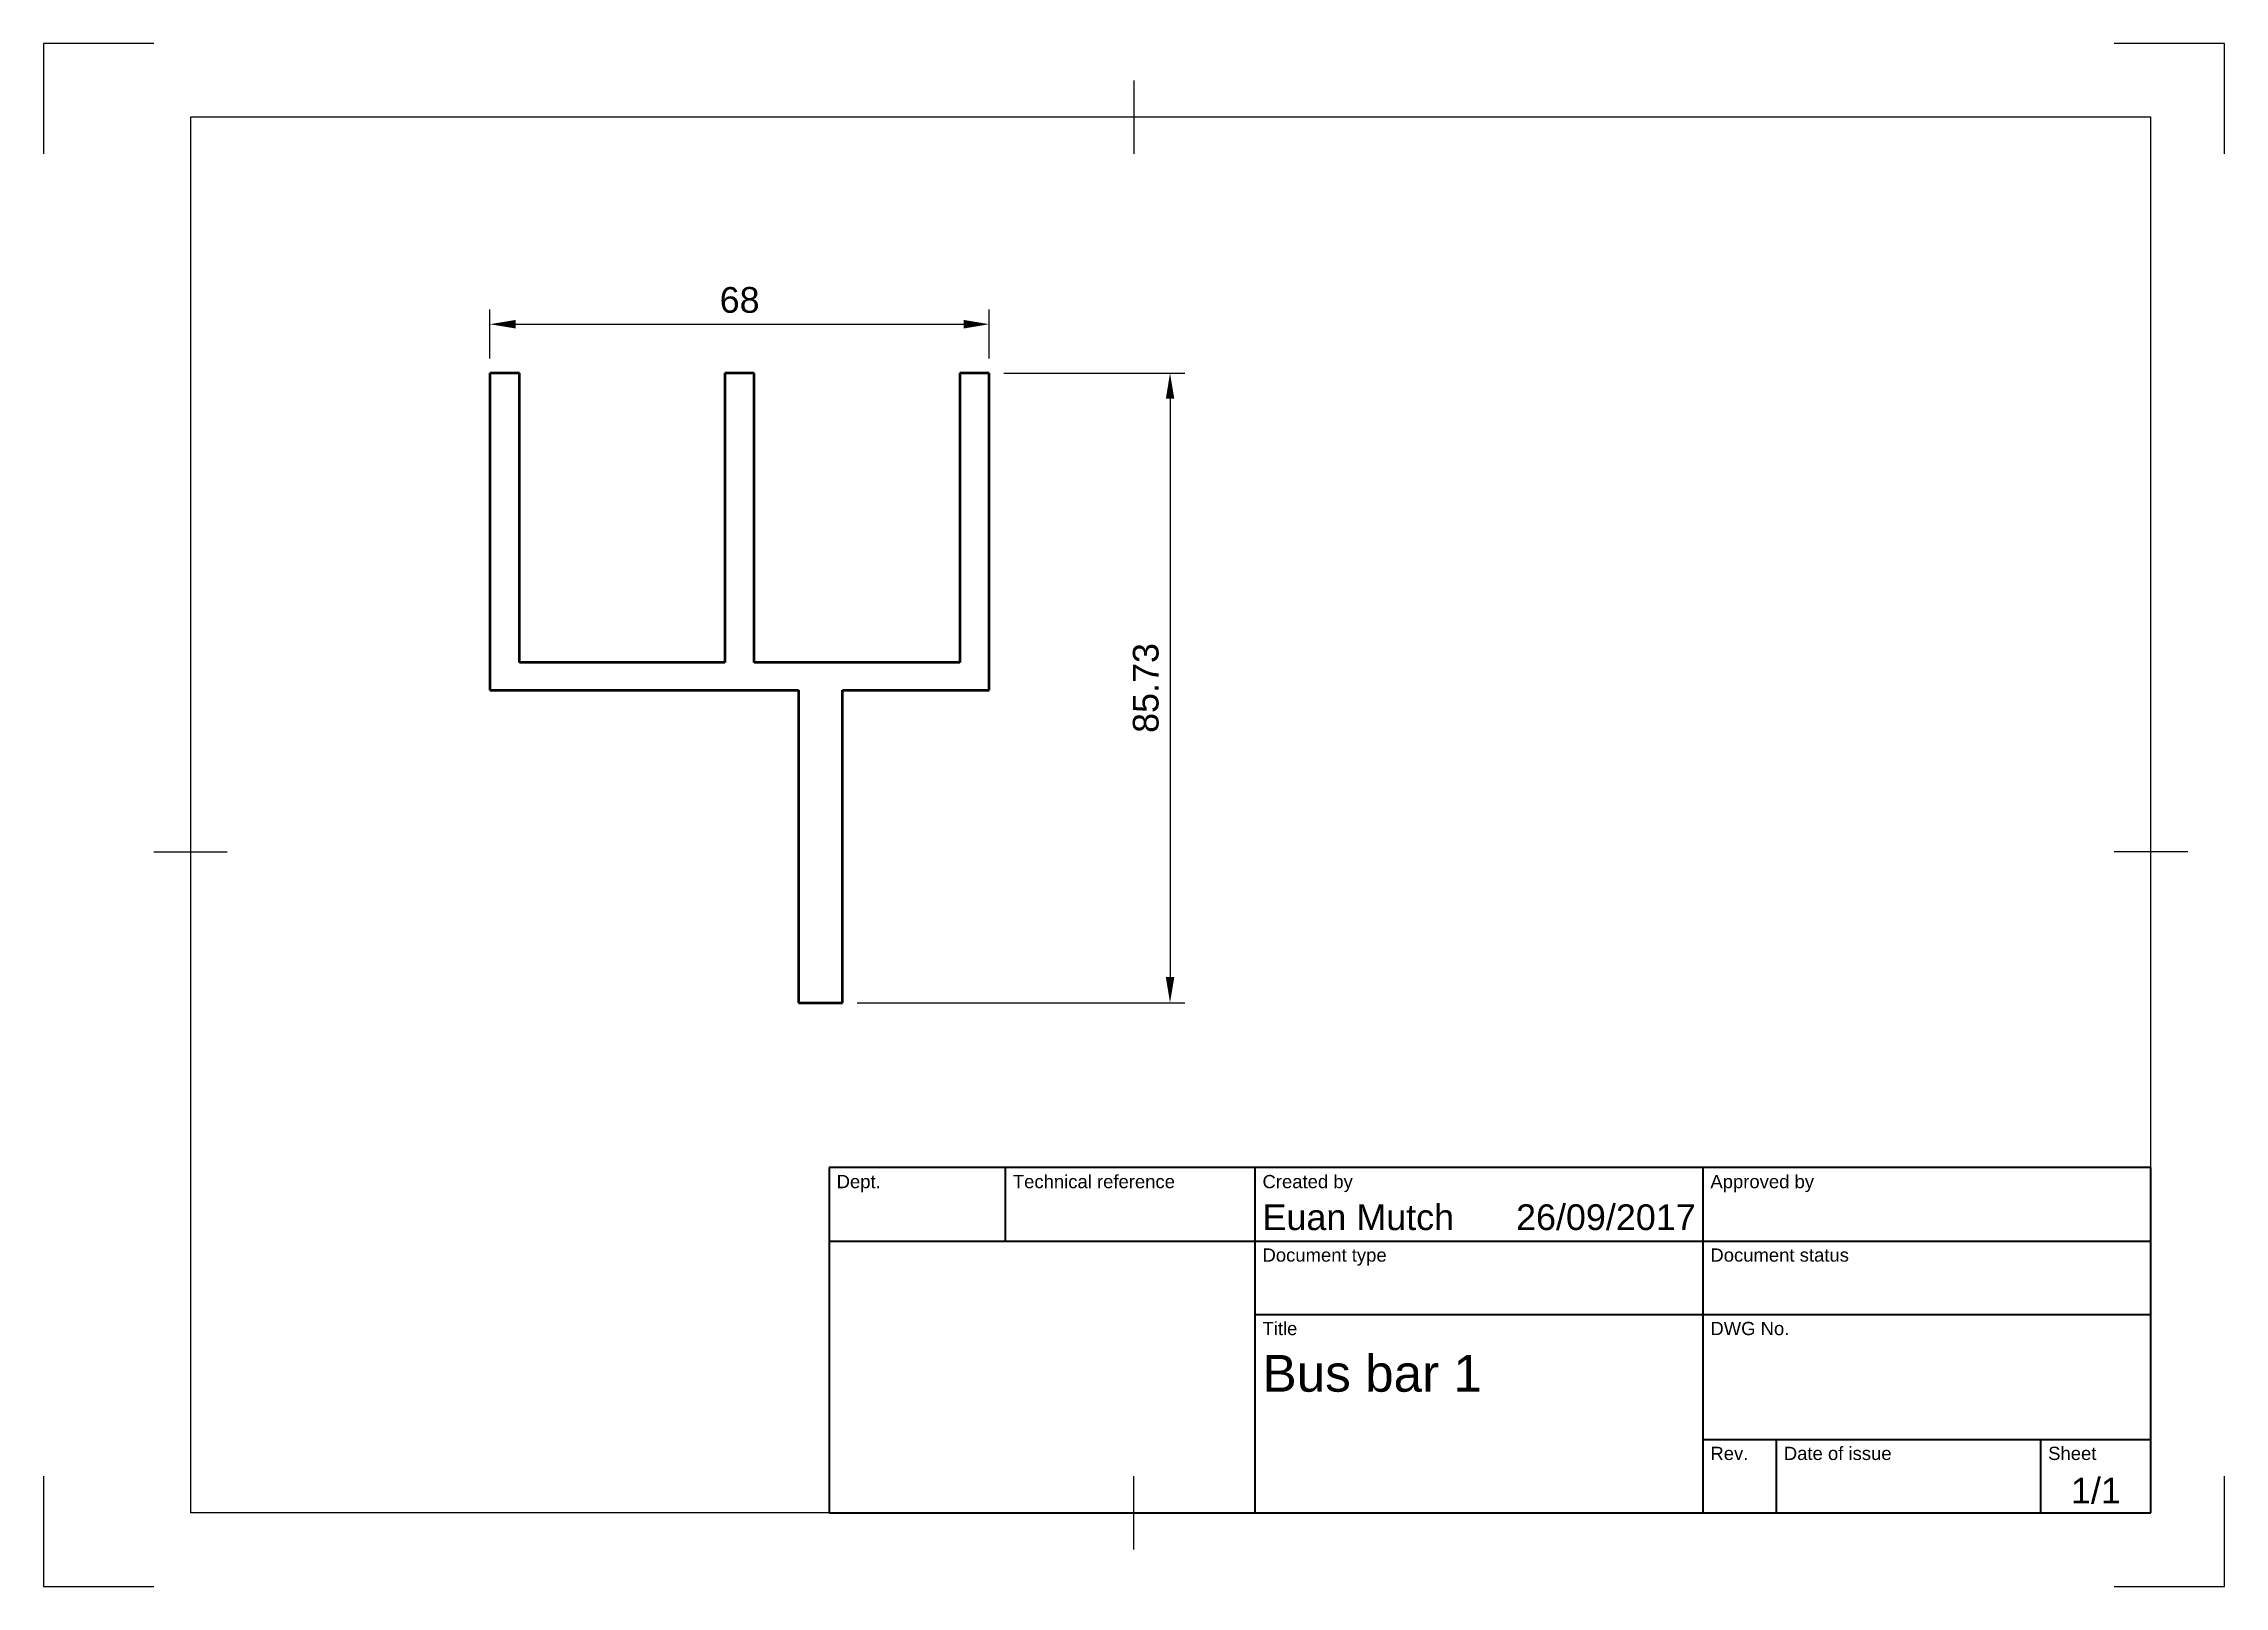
# Model space of a CAD drawing. Header units: millimetres. Extents: x 0 to 297, y 0 to 210.
import ezdxf
from ezdxf.enums import TextEntityAlignment as Align

# ---------------------------------------------------------------- set-up
doc = ezdxf.new("R2010")
doc.units = ezdxf.units.MM
doc.header["$LTSCALE"] = 0.75
for name, color, linetype, lineweight in [('Border', 7, 'Continuous', 25), ('Dimensions', 7, 'Continuous', 25), ('TitleBlock', 7, 'Continuous', 35), ('Visible', 7, 'Continuous', 50)]:
    doc.layers.add(name, color=color, linetype=linetype, lineweight=lineweight)
doc.styles.add('FusionTitle', font='arial.ttf')
doc.styles.get("Standard").update_dxf_attribs({"font": 'arial.ttf'})
doc.dimstyles.new('ISO-25', dxfattribs={"dimtxt": 3.5, "dimasz": 3.5, "dimexe": 2, "dimexo": 2, "dimgap": 1.5, "dimtad": 1, "dimdsep": 46, "dimtxsty": 'Standard', "dimcen": 0, "dimclrd": 256, "dimclre": 256, "dimclrt": 256, "dimazin": 3, "dimtp": 0.1, "dimtm": 0.1, "dimtfac": 0.714, "dimtmove": 0, "dimatfit": 3, "dimfxl": 1, "dimarcsym": 0})

# ---------------------------------------------------------------- blocks, each defined once
blk = doc.blocks.new('CustomObjectsInViewport3_0')
at = {"layer": 'Visible'}
for p, q in [((60.79, 165.15), (60.79, 121.97)), ((64.79, 165.15), (60.79, 165.15)), ((64.79, 125.78), (64.79, 165.15)), ((92.79, 165.15), (92.79, 125.78)), ((96.79, 165.15), (92.79, 165.15)), ((96.79, 125.78), (96.79, 165.15)), ((124.79, 165.15), (124.79, 125.78)), ((128.79, 165.15), (124.79, 165.15)), ((128.79, 121.97), (128.79, 165.15)), ((92.79, 125.78), (64.79, 125.78)), ((124.79, 125.78), (96.79, 125.78)), ((60.79, 121.97), (102.79, 121.97)), ((102.79, 121.97), (102.79, 79.43)), ((108.79, 121.97), (128.79, 121.97)), ((108.79, 79.43), (108.79, 121.97)), ((102.79, 79.43), (108.79, 79.43))]:
    blk.add_line(p, q, dxfattribs=at)
blk = doc.blocks.new('ISO_A4(L)_SHEET')
at = {"layer": 'Border'}
for p, q in [((0, 210), (0, 195)), ((15, 210), (0, 210)), ((297, 210), (282, 210)), ((297, 195), (297, 210)), ((148.5, 205), (148.5, 195)), ((287, 200), (20, 200)), ((20, 200), (20, 10)), ((287, 10), (287, 200)), ((15, 100), (25, 100)), ((292, 100), (282, 100)), ((0, 15), (0, 0)), ((148.5, 5), (148.5, 15)), ((297, 0), (297, 15)), ((287, 10), (20, 10)), ((0, 0), (15, 0)), ((282, 0), (297, 0))]:
    blk.add_line(p, q, dxfattribs=at)
blk = doc.blocks.new('ISO_TITLEBLOCK')
at = {"layer": 'TitleBlock'}
for p, q in [((0, 47), (-180, 47)), ((-180, 47), (-180, 0)), ((-156, 37), (-156, 47)), ((-122, 0), (-122, 47)), ((-61, 0), (-61, 47)), ((0, 0), (0, 47)), ((-180, 37), (0, 37)), ((-122, 27), (0, 27)), ((-61, 10), (0, 10)), ((-51, 0), (-51, 10)), ((-15, 0), (-15, 10)), ((-180, 0), (0, 0))]:
    blk.add_line(p, q, dxfattribs=at)
at = {"layer": 'TitleBlock', "style": 'FusionTitle'}
for s, p in [('Dept.', (-179, 46)), ('Technical reference', (-155, 46)), ('Created by', (-121, 46)), ('Approved by', (-60, 46)), ('Document type', (-121, 36)), ('Document status', (-60, 36)), ('Title', (-121, 26)), ('DWG No.', (-60, 26)), ('Rev.', (-60, 9)), ('Date of issue', (-50, 9)), ('Sheet', (-14, 9))]:
    blk.add_text(s, height=1.8, dxfattribs=at).set_placement(p, align=Align.TOP_LEFT)
for tag, p, height in [('DEPT', (-179, 38.5), 3.5), ('TECHNICAL_REFERENCE', (-155, 38.5), 3.5), ('CREATED_BY', (-121, 38.5), 3.5), ('APPROVED_BY', (-60, 38.5), 3.5), ('DOCUMENT_TYPE', (-121, 28.5), 3.5), ('DOCUMENT_STATUS', (-60, 28.5), 3.5), ('TITLE_1', (-121, 16.5), 5), ('TITLE_2', (-121, 9), 5), ('TITLE_3', (-121, 1.5), 5), ('DATE_OF_ISSUE', (-50, 1.5), 3.5)]:
    blk.add_attdef(tag, p, '', height=height, dxfattribs=at)
for tag, p in [('CREATED_DATE', (-62, 38.5)), ('APPROVED_DATE', (-1, 38.5))]:
    blk.add_attdef(tag, text='', height=3.5, dxfattribs=at).set_placement(p, align=Align.RIGHT)
for tag, height, p in [('DRAWING_NUMBER', 5, (-30.5, 16.6)), ('REV', 3.5, (-56, 3.1)), ('SHEET', 3.5, (-7.5, 3.1))]:
    blk.add_attdef(tag, text='', height=height, dxfattribs=at).set_placement(p, align=Align.MIDDLE)
blk = doc.blocks.new('*D6')
at = {"layer": 'Defpoints', "color": 0, "transparency": 16777216}
for p in [(128.79, 171.81), (60.79, 165.15), (128.79, 165.15)]:
    blk.add_point(p, dxfattribs=at)
at = {"layer": 'Dimensions', "lineweight": -2, "transparency": 16777216}
for p, q in [((60.79, 167.15), (60.79, 173.81)), ((128.79, 167.15), (128.79, 173.81)), ((64.29, 171.81), (125.29, 171.81))]:
    blk.add_line(p, q, dxfattribs=at)
at = {"layer": 'Dimensions', "transparency": 16777216}
for points in [[(64.29, 172.39), (64.29, 171.22), (60.79, 171.81)], [(125.29, 172.39), (125.29, 171.22), (128.79, 171.81)]]:
    blk.add_solid(points, dxfattribs=at)
at = {"layer": 'Dimensions', "transparency": 16777216, "insert": (94.79, 175.09), "char_height": 3.5, "attachment_point": 5}
blk.add_mtext('68', dxfattribs=at)
blk = doc.blocks.new('*D7')
at = {"layer": 'Defpoints', "color": 0, "transparency": 16777216}
for p in [(128.79, 165.15), (108.79, 79.43), (153.41, 79.43)]:
    blk.add_point(p, dxfattribs=at)
at = {"layer": 'Dimensions', "lineweight": -2, "transparency": 16777216}
for p, q in [((130.79, 165.15), (155.41, 165.15)), ((153.41, 161.65), (153.41, 82.93)), ((110.79, 79.43), (155.41, 79.43))]:
    blk.add_line(p, q, dxfattribs=at)
at = {"layer": 'Dimensions', "transparency": 16777216}
for points in [[(152.83, 161.65), (153.99, 161.65), (153.41, 165.15)], [(152.83, 82.93), (153.99, 82.93), (153.41, 79.43)]]:
    blk.add_solid(points, dxfattribs=at)
at = {"layer": 'Dimensions', "transparency": 16777216, "insert": (150.12, 122.29), "char_height": 3.5, "attachment_point": 5, "rotation": 90}
blk.add_mtext('85.73', dxfattribs=at)

msp = doc.modelspace()

# ---------------------------------------------------------------- block references
msp.add_blockref('CustomObjectsInViewport3_0', (0, 0))
at = {"layer": 'Border'}
msp.add_blockref('ISO_A4(L)_SHEET', (0, 0), dxfattribs=at)
at = {"layer": 'TitleBlock'}
msp.add_blockref('ISO_TITLEBLOCK', (287, 10), dxfattribs=at).add_auto_attribs({'CREATED_DATE': '26/09/2017', 'SHEET': '1/1', 'TITLE_1': 'Bus bar 1', 'CREATED_BY': 'Euan Mutch'})

# ---------------------------------------------------------------- dimensions: what is measured, and where the dimension line sits
at = {"layer": 'Dimensions'}
for base, p1, p2, angle, picture, middle in [((128.791, 171.807), (60.79, 165.15), (128.791, 165.15), 180, '*D6', (94.79, 175.094)), ((153.409368461, 79.425391021), (128.790541087, 165.150391021), (108.789541087, 79.425391021), 90, '*D7', (150.121169279, 122.287891021))]:
    dim = msp.add_linear_dim(base=base, p1=p1, p2=p2, angle=angle, dimstyle='ISO-25', override={"dimlfac": 1}, dxfattribs=at)
    dim.commit()
    dim.dimension.update_dxf_attribs({"geometry": picture, "text_midpoint": middle})

doc.saveas('drawing.dxf')
